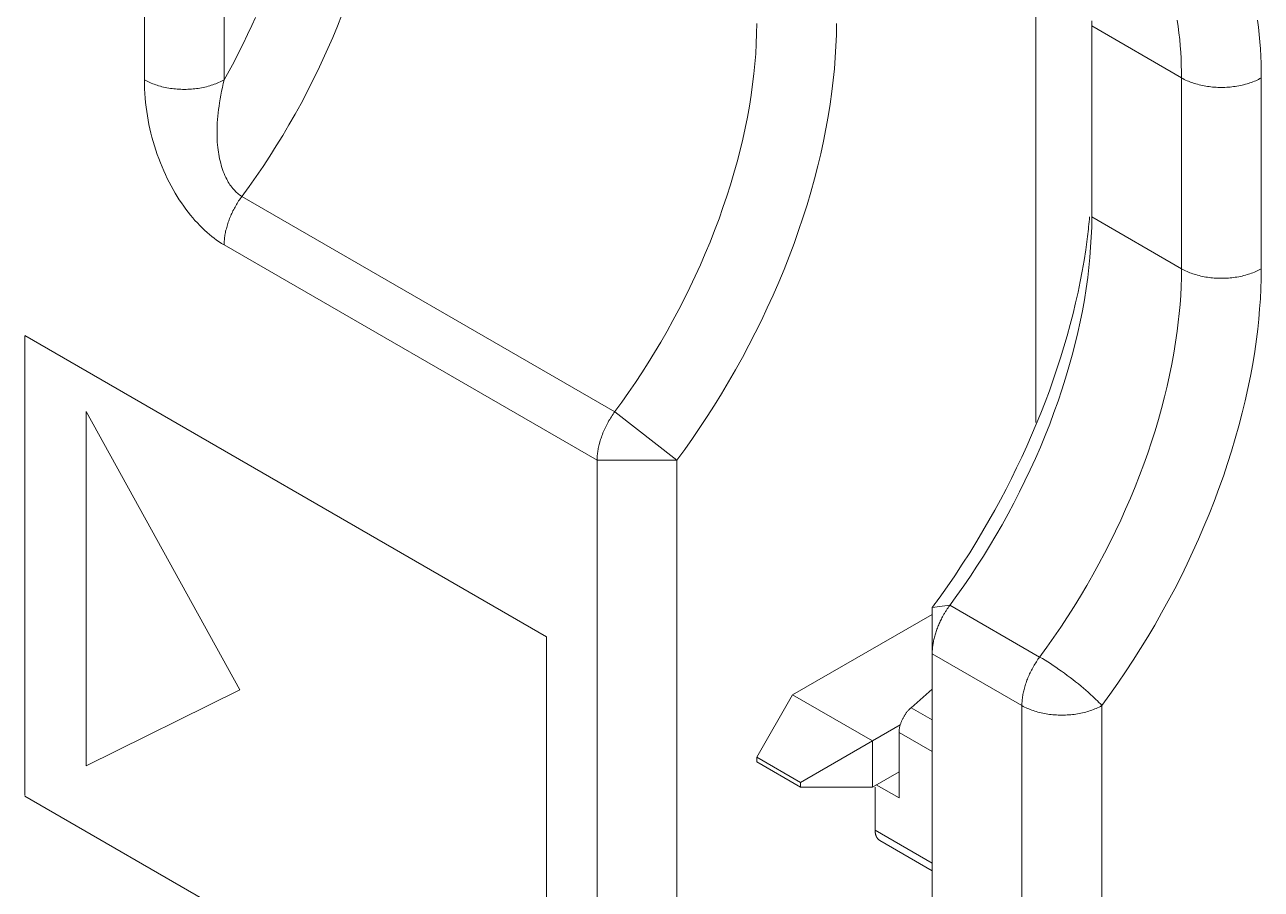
# Model space of a CAD drawing. Header units: inches. Extents: x 67578 to 72421, y -34894 to -31675.
# Drawn here: x 69226.12 to 69243.56, y -33415.73 to -33403.54 of the extents above; entities that cross this region are included whole.
import ezdxf

# ---------------------------------------------------------------- set-up
doc = ezdxf.new("R2010")
doc.units = ezdxf.units.IN
doc.header["$MEASUREMENT"] = 0

# ---------------------------------------------------------------- blocks, each defined once
blk = doc.blocks.new('ET200S')
at = {"lineweight": 0}
for p, q in [((56.949, -35.635), (56.949, -29.944)), ((57.656, -35.635), (57.656, -29.944)), ((64.851, -38.672), (64.851, -33.618)), ((66.141, -35.618), (65.346, -35.158)), ((65.346, -35.158), (65.346, -36.85)), ((66.141, -37.309), (66.141, -35.618)), ((66.848, -37.309), (66.848, -35.618)), ((61.119, -38.577), (57.813, -36.668)), ((66.141, -37.309), (65.346, -36.85)), ((60.961, -39.007), (57.656, -37.099)), ((60.512, -40.571), (55.888, -37.901)), ((55.888, -37.905), (55.888, -41.979)), ((57.794, -41.042), (56.432, -38.575)), ((56.432, -38.575), (56.432, -41.714)), ((61.119, -38.577), (61.669, -39.007)), ((60.961, -39.007), (61.669, -39.007)), ((60.961, -48.211), (60.961, -39.007)), ((61.669, -47.803), (61.669, -39.007)), ((64.089, -40.291), (63.931, -40.313)), ((63.931, -40.313), (63.931, -49.926)), ((64.088, -40.291), (64.884, -40.751)), ((63.931, -40.373), (62.694, -41.087)), ((60.512, -43.081), (60.512, -40.571)), ((63.931, -40.722), (64.727, -41.181)), ((56.432, -41.714), (57.794, -41.042)), ((62.376, -41.638), (62.694, -41.087)), ((63.401, -41.495), (62.694, -41.087)), ((63.931, -41.036), (63.744, -41.2)), ((63.744, -41.2), (63.931, -41.308)), ((64.727, -59.824), (64.727, -41.181)), ((65.434, -59.824), (65.434, -41.181)), ((63.649, -41.352), (62.765, -41.863)), ((63.931, -41.589), (63.638, -41.419)), ((63.638, -41.999), (63.638, -41.419)), ((63.401, -41.904), (63.401, -41.495)), ((62.765, -41.863), (62.376, -41.638)), ((62.376, -41.638), (62.376, -41.679)), ((62.765, -41.904), (62.376, -41.679)), ((62.765, -41.904), (62.765, -41.863)), ((63.638, -41.767), (63.401, -41.904)), ((63.401, -41.904), (62.765, -41.904)), ((63.426, -42.285), (63.426, -41.904)), ((63.638, -41.999), (63.436, -41.883)), ((55.888, -41.983), (59.151, -43.867)), ((63.426, -42.285), (63.931, -42.577)), ((63.931, -42.645), (63.467, -42.377))]:
    blk.add_line(p, q, dxfattribs=at)
for points in [[(57.933, -35.084), (57.902, -35.153), (57.864, -35.235), (57.825, -35.316), (57.784, -35.397), (57.743, -35.477), (57.7, -35.556), (57.656, -35.635)], [(58.698, -35.06), (58.659, -35.16), (58.618, -35.259), (58.575, -35.358), (58.531, -35.456), (58.485, -35.553), (58.437, -35.651), (58.388, -35.748), (58.337, -35.844), (58.284, -35.94), (58.23, -36.034), (58.175, -36.128), (58.118, -36.22), (58.06, -36.312), (58, -36.403), (57.939, -36.492), (57.877, -36.581)], [(66.848, -35.618), (66.848, -35.554), (66.846, -35.49), (66.844, -35.426), (66.84, -35.362), (66.836, -35.298), (66.83, -35.234), (66.823, -35.17), (66.815, -35.106)], [(65.345, -35.113), (65.346, -35.158)], [(66.141, -35.618), (66.141, -35.561), (66.139, -35.504), (66.137, -35.447), (66.134, -35.39), (66.13, -35.334), (66.125, -35.277), (66.119, -35.22), (66.112, -35.164), (66.103, -35.107)], [(61.111, -38.588), (61.181, -38.492), (61.241, -38.406), (61.301, -38.319), (61.359, -38.231), (61.415, -38.142), (61.471, -38.053), (61.527, -37.959), (61.581, -37.864), (61.634, -37.768), (61.686, -37.671), (61.736, -37.574), (61.784, -37.476), (61.831, -37.376), (61.877, -37.276), (61.92, -37.175), (61.963, -37.074), (62.003, -36.971), (62.042, -36.868), (62.077, -36.768), (62.111, -36.667), (62.143, -36.566), (62.174, -36.464), (62.202, -36.361), (62.229, -36.258), (62.252, -36.162), (62.274, -36.065), (62.293, -35.967), (62.311, -35.869), (62.326, -35.771), (62.34, -35.673), (62.351, -35.583), (62.36, -35.494), (62.367, -35.405), (62.372, -35.315), (62.375, -35.225), (62.376, -35.135)], [(61.669, -39.007), (61.738, -38.911), (61.807, -38.815), (61.873, -38.717), (61.938, -38.618), (62.002, -38.518), (62.064, -38.418), (62.127, -38.312), (62.189, -38.205), (62.249, -38.097), (62.307, -37.988), (62.363, -37.879), (62.417, -37.768), (62.47, -37.656), (62.521, -37.544), (62.571, -37.43), (62.618, -37.316), (62.663, -37.201), (62.707, -37.085), (62.747, -36.972), (62.785, -36.859), (62.822, -36.744), (62.856, -36.63), (62.888, -36.514), (62.918, -36.398), (62.944, -36.29), (62.968, -36.18), (62.99, -36.071), (63.01, -35.961), (63.027, -35.85), (63.043, -35.739), (63.055, -35.639), (63.065, -35.539), (63.072, -35.438), (63.078, -35.337), (63.082, -35.236), (63.083, -35.135)], [(66.141, -35.618), (66.153, -35.624), (66.165, -35.631), (66.178, -35.637), (66.19, -35.643), (66.203, -35.648), (66.215, -35.653), (66.228, -35.658), (66.241, -35.663), (66.254, -35.667), (66.268, -35.671), (66.282, -35.675), (66.297, -35.679), (66.312, -35.682), (66.326, -35.685), (66.341, -35.688), (66.356, -35.691), (66.371, -35.693), (66.386, -35.695), (66.401, -35.697), (66.416, -35.699), (66.432, -35.7), (66.448, -35.701), (66.463, -35.702), (66.479, -35.702), (66.495, -35.702), (66.51, -35.702), (66.526, -35.702), (66.542, -35.701), (66.557, -35.7), (66.573, -35.699), (66.588, -35.697), (66.603, -35.695), (66.618, -35.693), (66.633, -35.691), (66.648, -35.688), (66.663, -35.685), (66.678, -35.682), (66.692, -35.679), (66.707, -35.675), (66.722, -35.671), (66.735, -35.667), (66.748, -35.663), (66.761, -35.658), (66.774, -35.653), (66.787, -35.648), (66.799, -35.643), (66.812, -35.637), (66.824, -35.631), (66.836, -35.624), (66.848, -35.618)], [(56.949, -35.635), (56.961, -35.642), (56.973, -35.648), (56.985, -35.654), (56.998, -35.66), (57.01, -35.665), (57.023, -35.671), (57.036, -35.675), (57.049, -35.68), (57.062, -35.684), (57.075, -35.688), (57.09, -35.692), (57.104, -35.696), (57.119, -35.7), (57.134, -35.703), (57.149, -35.706), (57.164, -35.709), (57.179, -35.711), (57.194, -35.713), (57.209, -35.715), (57.224, -35.716), (57.24, -35.717), (57.255, -35.718), (57.271, -35.719), (57.287, -35.72), (57.302, -35.72), (57.318, -35.72), (57.334, -35.719), (57.349, -35.718), (57.365, -35.717), (57.38, -35.716), (57.396, -35.715), (57.411, -35.713), (57.426, -35.711), (57.441, -35.709), (57.455, -35.706), (57.47, -35.703), (57.485, -35.7), (57.5, -35.696), (57.515, -35.692), (57.529, -35.688), (57.542, -35.684), (57.555, -35.68), (57.568, -35.675), (57.581, -35.671), (57.594, -35.665), (57.607, -35.66), (57.619, -35.654), (57.632, -35.648), (57.644, -35.642), (57.656, -35.635)], [(57.656, -37.099), (57.633, -37.085), (57.61, -37.07), (57.588, -37.055), (57.567, -37.039), (57.545, -37.023), (57.525, -37.006), (57.504, -36.988), (57.482, -36.968), (57.46, -36.947), (57.439, -36.926), (57.418, -36.904), (57.397, -36.881), (57.378, -36.858), (57.358, -36.835), (57.337, -36.809), (57.317, -36.781), (57.297, -36.754), (57.277, -36.726), (57.258, -36.698), (57.24, -36.669), (57.222, -36.64), (57.204, -36.608), (57.186, -36.575), (57.168, -36.542), (57.151, -36.509), (57.135, -36.475), (57.12, -36.441), (57.105, -36.407), (57.09, -36.37), (57.076, -36.333), (57.062, -36.296), (57.049, -36.258), (57.037, -36.221), (57.026, -36.183), (57.016, -36.144), (57.006, -36.107), (56.997, -36.069), (56.989, -36.031), (56.982, -35.993), (56.975, -35.954), (56.969, -35.916), (56.964, -35.877), (56.959, -35.837), (56.955, -35.797), (56.952, -35.756), (56.95, -35.716), (56.949, -35.676), (56.949, -35.635)], [(57.813, -36.668), (57.803, -36.662), (57.793, -36.656), (57.784, -36.649), (57.775, -36.641), (57.766, -36.634), (57.757, -36.625), (57.749, -36.617), (57.741, -36.608), (57.732, -36.598), (57.723, -36.587), (57.715, -36.576), (57.707, -36.565), (57.699, -36.553), (57.692, -36.541), (57.685, -36.529), (57.679, -36.517), (57.67, -36.5), (57.662, -36.483), (57.655, -36.465), (57.648, -36.447), (57.641, -36.429), (57.635, -36.411), (57.63, -36.393), (57.625, -36.374), (57.62, -36.354), (57.615, -36.335), (57.611, -36.315), (57.608, -36.295), (57.605, -36.275), (57.602, -36.255), (57.6, -36.236), (57.597, -36.212), (57.595, -36.188), (57.594, -36.165), (57.593, -36.141), (57.593, -36.117), (57.593, -36.094), (57.593, -36.07), (57.594, -36.046), (57.595, -36.016), (57.597, -35.987), (57.599, -35.957), (57.602, -35.927), (57.606, -35.898), (57.61, -35.868), (57.614, -35.839), (57.62, -35.805), (57.626, -35.77), (57.633, -35.737), (57.64, -35.703), (57.648, -35.669), (57.656, -35.635)], [(57.656, -37.099), (57.656, -37.087), (57.656, -37.076), (57.657, -37.065), (57.658, -37.054), (57.659, -37.043), (57.66, -37.032), (57.662, -37.022), (57.663, -37.011), (57.665, -37), (57.667, -36.989), (57.669, -36.978), (57.672, -36.967), (57.675, -36.956), (57.678, -36.945), (57.681, -36.933), (57.684, -36.921), (57.688, -36.91), (57.692, -36.898), (57.696, -36.886), (57.7, -36.875), (57.704, -36.864), (57.709, -36.852), (57.714, -36.841), (57.719, -36.83), (57.724, -36.819), (57.729, -36.808), (57.734, -36.797), (57.74, -36.785), (57.746, -36.774), (57.752, -36.763), (57.758, -36.752), (57.764, -36.741), (57.771, -36.731), (57.777, -36.72), (57.784, -36.709), (57.791, -36.699), (57.798, -36.689), (57.806, -36.678), (57.877, -36.581)], [(65.346, -36.85), (65.345, -36.94), (65.341, -37.03), (65.336, -37.119), (65.329, -37.209), (65.32, -37.298), (65.31, -37.387), (65.296, -37.486), (65.281, -37.584), (65.263, -37.682), (65.243, -37.779), (65.222, -37.876), (65.199, -37.973), (65.172, -38.076), (65.144, -38.178), (65.113, -38.28), (65.081, -38.382), (65.047, -38.483), (65.011, -38.583), (64.973, -38.686), (64.932, -38.788), (64.89, -38.89), (64.847, -38.991), (64.801, -39.091), (64.754, -39.19), (64.706, -39.288), (64.656, -39.386), (64.604, -39.483), (64.551, -39.578), (64.496, -39.673), (64.44, -39.767), (64.385, -39.857), (64.328, -39.946), (64.27, -40.034), (64.211, -40.12), (64.15, -40.206)], [(65.327, -36.849), (65.325, -36.871), (65.323, -36.893), (65.321, -36.915), (65.318, -36.937), (65.316, -36.958), (65.313, -36.98), (65.311, -37.002), (65.308, -37.024), (65.305, -37.046)], [(65.305, -37.046), (65.292, -37.141), (65.278, -37.236), (65.261, -37.33), (65.243, -37.424), (65.224, -37.518), (65.203, -37.612), (65.181, -37.705), (65.155, -37.804), (65.128, -37.903), (65.099, -38.002), (65.069, -38.1), (65.037, -38.197), (65.004, -38.295), (64.97, -38.391), (64.933, -38.491), (64.894, -38.589), (64.854, -38.688), (64.813, -38.785), (64.77, -38.882), (64.726, -38.979), (64.68, -39.075), (64.633, -39.169), (64.586, -39.264), (64.536, -39.357), (64.486, -39.45), (64.434, -39.542), (64.381, -39.633), (64.327, -39.724), (64.264, -39.827), (64.198, -39.929), (64.132, -40.03), (64.064, -40.129), (63.994, -40.228)], [(64.948, -40.663), (65.01, -40.574), (65.071, -40.485), (65.131, -40.394), (65.189, -40.302), (65.246, -40.21), (65.302, -40.116), (65.356, -40.022), (65.408, -39.926), (65.459, -39.83), (65.509, -39.733), (65.557, -39.635), (65.602, -39.538), (65.646, -39.44), (65.689, -39.342), (65.73, -39.242), (65.769, -39.142), (65.807, -39.042), (65.842, -38.944), (65.875, -38.845), (65.907, -38.746), (65.937, -38.647), (65.965, -38.547), (65.991, -38.446), (66.014, -38.35), (66.036, -38.253), (66.055, -38.156), (66.073, -38.059), (66.089, -37.961), (66.103, -37.863), (66.113, -37.784), (66.121, -37.705), (66.128, -37.626), (66.134, -37.547), (66.138, -37.468), (66.14, -37.389), (66.141, -37.309)], [(65.434, -41.181), (65.506, -41.082), (65.576, -40.982), (65.645, -40.881), (65.712, -40.779), (65.778, -40.676), (65.842, -40.572), (65.904, -40.467), (65.965, -40.36), (66.024, -40.253), (66.081, -40.145), (66.137, -40.036), (66.191, -39.926), (66.242, -39.816), (66.292, -39.706), (66.34, -39.595), (66.386, -39.484), (66.43, -39.371), (66.472, -39.258), (66.512, -39.148), (66.549, -39.037), (66.585, -38.926), (66.618, -38.814), (66.65, -38.701), (66.679, -38.588), (66.705, -38.48), (66.73, -38.372), (66.752, -38.263), (66.772, -38.153), (66.79, -38.043), (66.806, -37.933), (66.817, -37.845), (66.826, -37.756), (66.834, -37.666), (66.84, -37.577), (66.845, -37.488), (66.847, -37.399), (66.848, -37.309)], [(66.141, -37.309), (66.153, -37.316), (66.165, -37.322), (66.178, -37.328), (66.19, -37.334), (66.203, -37.34), (66.215, -37.345), (66.228, -37.35), (66.241, -37.354), (66.254, -37.358), (66.268, -37.362), (66.282, -37.367), (66.297, -37.37), (66.312, -37.374), (66.326, -37.377), (66.341, -37.38), (66.356, -37.383), (66.371, -37.385), (66.386, -37.387), (66.401, -37.389), (66.416, -37.39), (66.432, -37.392), (66.448, -37.393), (66.463, -37.393), (66.479, -37.394), (66.495, -37.394), (66.51, -37.394), (66.526, -37.393), (66.542, -37.393), (66.557, -37.392), (66.573, -37.39), (66.588, -37.389), (66.603, -37.387), (66.618, -37.385), (66.633, -37.383), (66.648, -37.38), (66.663, -37.377), (66.678, -37.374), (66.692, -37.37), (66.707, -37.367), (66.722, -37.362), (66.735, -37.358), (66.748, -37.354), (66.761, -37.35), (66.774, -37.345), (66.787, -37.34), (66.799, -37.334), (66.812, -37.328), (66.824, -37.322), (66.836, -37.316), (66.848, -37.309)], [(60.961, -39.007), (60.962, -38.996), (60.962, -38.986), (60.963, -38.975), (60.963, -38.965), (60.964, -38.954), (60.965, -38.944), (60.967, -38.933), (60.968, -38.923), (60.97, -38.912), (60.972, -38.902), (60.974, -38.89), (60.977, -38.879), (60.98, -38.868), (60.982, -38.857), (60.985, -38.845), (60.989, -38.834), (60.992, -38.823), (60.996, -38.812), (60.999, -38.801), (61.003, -38.79), (61.008, -38.778), (61.013, -38.765), (61.018, -38.753), (61.023, -38.74), (61.029, -38.728), (61.035, -38.716), (61.041, -38.704), (61.047, -38.692), (61.053, -38.68), (61.06, -38.668), (61.066, -38.656), (61.073, -38.645), (61.08, -38.633), (61.088, -38.622), (61.095, -38.61), (61.103, -38.599), (61.111, -38.588)], [(64.15, -40.206), (64.084, -40.297), (64.08, -40.302), (64.077, -40.308), (64.073, -40.314), (64.069, -40.319), (64.065, -40.325), (64.061, -40.33), (64.058, -40.336), (64.054, -40.342), (64.05, -40.348), (64.047, -40.353), (64.043, -40.359), (64.04, -40.365), (64.036, -40.371), (64.033, -40.377), (64.03, -40.383), (64.026, -40.389), (64.023, -40.395)], [(63.994, -40.228), (63.981, -40.245), (63.969, -40.262), (63.956, -40.279), (63.944, -40.296), (63.931, -40.313)], [(64.023, -40.395), (64.018, -40.404), (64.013, -40.414), (64.008, -40.424), (64.003, -40.434), (63.998, -40.444), (63.994, -40.454), (63.989, -40.464), (63.985, -40.474), (63.981, -40.484), (63.977, -40.495), (63.973, -40.505), (63.97, -40.515), (63.966, -40.525), (63.963, -40.535), (63.96, -40.545), (63.957, -40.555), (63.954, -40.565), (63.951, -40.575), (63.949, -40.586), (63.946, -40.596), (63.944, -40.606), (63.942, -40.616), (63.94, -40.625), (63.939, -40.634), (63.937, -40.642), (63.936, -40.651), (63.935, -40.66), (63.934, -40.669), (63.933, -40.678), (63.933, -40.686), (63.932, -40.695), (63.932, -40.704), (63.931, -40.713), (63.931, -40.722)], [(64.948, -40.663), (64.877, -40.761), (64.869, -40.771), (64.862, -40.781), (64.855, -40.792), (64.849, -40.802), (64.842, -40.813), (64.835, -40.824), (64.829, -40.835), (64.823, -40.846), (64.817, -40.857), (64.811, -40.868), (64.805, -40.879), (64.8, -40.89), (64.795, -40.901), (64.79, -40.912), (64.785, -40.923), (64.78, -40.935), (64.776, -40.946), (64.771, -40.957), (64.767, -40.969), (64.763, -40.98), (64.759, -40.992), (64.755, -41.004), (64.752, -41.015), (64.749, -41.027), (64.746, -41.039), (64.743, -41.05), (64.741, -41.06), (64.738, -41.071), (64.736, -41.082), (64.734, -41.093), (64.733, -41.104), (64.731, -41.115), (64.73, -41.126), (64.729, -41.137), (64.728, -41.148), (64.727, -41.159), (64.727, -41.17), (64.727, -41.181)], [(64.884, -40.751), (64.908, -40.765), (64.932, -40.779), (64.956, -40.794), (64.979, -40.809), (65.003, -40.825), (65.028, -40.842), (65.054, -40.86), (65.079, -40.877), (65.104, -40.895), (65.129, -40.914), (65.154, -40.932), (65.178, -40.951), (65.203, -40.97), (65.227, -40.989), (65.251, -41.009), (65.272, -41.027), (65.294, -41.045), (65.315, -41.063), (65.335, -41.082), (65.356, -41.101), (65.37, -41.114), (65.383, -41.127), (65.396, -41.14), (65.409, -41.153), (65.422, -41.167), (65.434, -41.181)], [(63.744, -41.2), (63.74, -41.204), (63.736, -41.208), (63.731, -41.212), (63.727, -41.216), (63.723, -41.22), (63.72, -41.224), (63.716, -41.228), (63.712, -41.233), (63.708, -41.237), (63.705, -41.242), (63.701, -41.246), (63.698, -41.251), (63.694, -41.256), (63.691, -41.261), (63.688, -41.266), (63.685, -41.271), (63.682, -41.276), (63.679, -41.281), (63.676, -41.286), (63.673, -41.292), (63.67, -41.297), (63.668, -41.302), (63.665, -41.307), (63.663, -41.313), (63.66, -41.318), (63.658, -41.323), (63.656, -41.329), (63.654, -41.334), (63.652, -41.339), (63.65, -41.345), (63.649, -41.351), (63.647, -41.356), (63.646, -41.362), (63.644, -41.366), (63.643, -41.371), (63.642, -41.376), (63.641, -41.381), (63.641, -41.385), (63.64, -41.39), (63.639, -41.395), (63.639, -41.4), (63.638, -41.405), (63.638, -41.41), (63.638, -41.414), (63.638, -41.419)], [(64.727, -41.181), (64.739, -41.188), (64.751, -41.194), (64.763, -41.2), (64.776, -41.206), (64.788, -41.211), (64.801, -41.216), (64.814, -41.221), (64.827, -41.226), (64.84, -41.23), (64.853, -41.234), (64.868, -41.238), (64.883, -41.242), (64.897, -41.245), (64.912, -41.249), (64.927, -41.252), (64.942, -41.254), (64.957, -41.257), (64.972, -41.259), (64.987, -41.26), (65.002, -41.262), (65.018, -41.263), (65.033, -41.264), (65.049, -41.265), (65.065, -41.265), (65.08, -41.265), (65.096, -41.265), (65.112, -41.265), (65.127, -41.264), (65.143, -41.263), (65.159, -41.262), (65.174, -41.26), (65.189, -41.259), (65.204, -41.257), (65.219, -41.254), (65.234, -41.252), (65.249, -41.249), (65.263, -41.245), (65.278, -41.242), (65.293, -41.238), (65.307, -41.234), (65.321, -41.23), (65.334, -41.226), (65.347, -41.221), (65.36, -41.216), (65.372, -41.211), (65.385, -41.206), (65.397, -41.2), (65.41, -41.194), (65.422, -41.188), (65.434, -41.181)], [(63.426, -42.285), (63.426, -42.288), (63.426, -42.29), (63.426, -42.292), (63.426, -42.294), (63.426, -42.297), (63.426, -42.299), (63.426, -42.301), (63.427, -42.304), (63.427, -42.306), (63.427, -42.308), (63.428, -42.311), (63.428, -42.313), (63.428, -42.315), (63.429, -42.318), (63.429, -42.32), (63.43, -42.322), (63.43, -42.324), (63.431, -42.327), (63.432, -42.329), (63.432, -42.331), (63.433, -42.333), (63.434, -42.335), (63.435, -42.338), (63.436, -42.34), (63.437, -42.342), (63.437, -42.343), (63.438, -42.345), (63.439, -42.347), (63.44, -42.348), (63.441, -42.35), (63.442, -42.351), (63.443, -42.353), (63.444, -42.354), (63.445, -42.356), (63.446, -42.357), (63.447, -42.358), (63.448, -42.36), (63.449, -42.361), (63.45, -42.362), (63.451, -42.364), (63.452, -42.365), (63.454, -42.366), (63.455, -42.367), (63.456, -42.369), (63.457, -42.37), (63.459, -42.371), (63.46, -42.372), (63.461, -42.373), (63.463, -42.374), (63.464, -42.375), (63.466, -42.376), (63.467, -42.377)]]:
    blk.add_lwpolyline(points, dxfattribs=at)

msp = doc.modelspace()

# ---------------------------------------------------------------- block references
at = {"xscale": 1.59100124616462, "yscale": 1.59100124616462, "zscale": 1.59100124616462}
msp.add_blockref('ET200S', (69137.204, -33347.624), dxfattribs=at)

doc.saveas('drawing.dxf')
